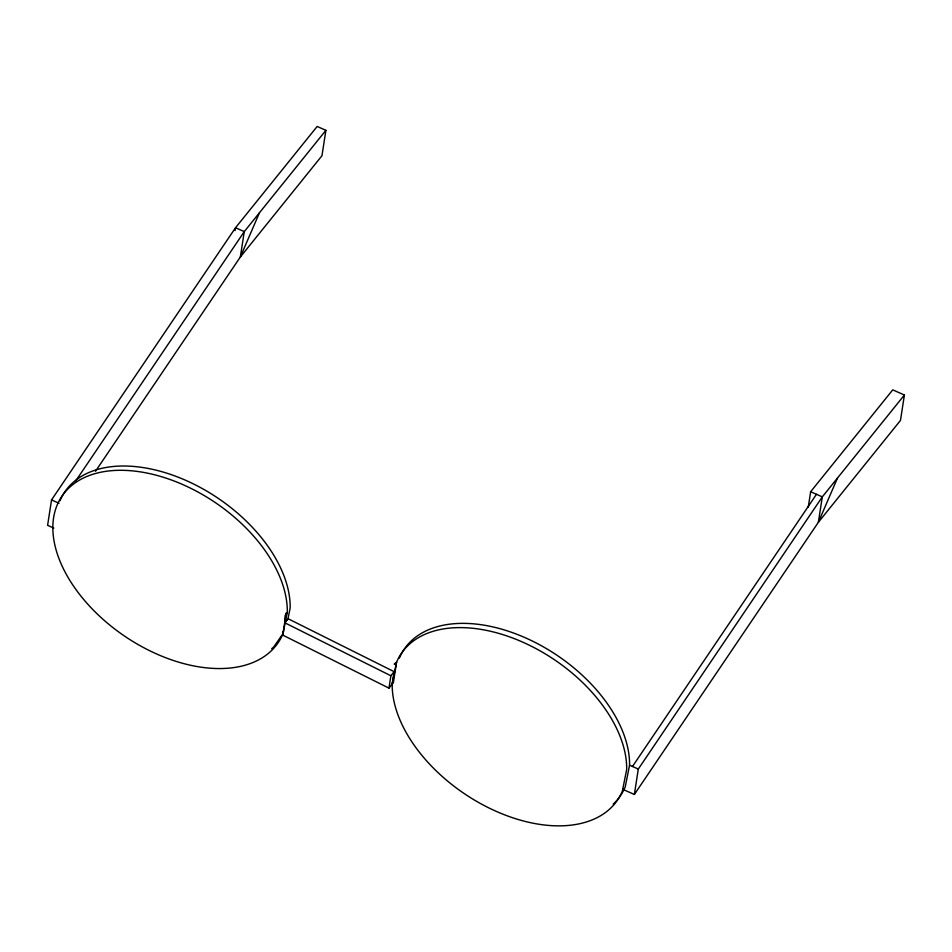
<?xml version="1.0" encoding="UTF-8"?>
<svg xmlns="http://www.w3.org/2000/svg" width="952" height="952" viewBox="0 0 952 952"><rect width="100%" height="100%" fill="white"/><g stroke="black" fill="none" stroke-linecap="round" stroke-linejoin="round"><path stroke-width="1.43" d="M95.474 471.311L240.332 257.016L321.966 155.723L325.893 130.329L317.159 126.461L235.525 227.742L51.527 499.931L47.6 525.337L53.847 528.086M235.096 230.574L235.525 227.742L244.271 231.61L240.332 257.016L259.48 212.736M282.97 633.794L286.183 613.017L287.04 613.409L282.97 633.794A130.602 80.718 34.1 0 1 93.677 610.446A130.602 80.718 34.1 0 1 121.677 470.3A130.602 80.718 34.1 0 1 287.302 612.1L285.588 615.527M283.506 631.057L282.875 635.174L388.963 688.129L392.188 684.024L396.52 662.33A130.602 80.718 34.1 0 1 526.039 643.647A130.602 80.718 34.1 0 1 626.69 769.442L622.358 791.136A130.602 80.718 34.1 0 1 492.838 809.819A130.602 80.718 34.1 0 1 392.188 684.024L394.104 671.66L288.004 618.693L290.17 607.852A130.602 80.718 34.1 0 0 189.531 482.057A130.602 80.718 34.1 0 0 60 500.74M388.963 688.129L390.879 675.765L394.104 671.66M396.52 662.33L395.068 664.448L394.211 664.068L396.52 662.33L393.307 683.108L392.45 682.727M622.727 789.303L634.377 794.456L638.304 769.061L822.302 496.873L904.4 395.009L892.75 389.856L810.652 491.72L808.248 507.249M904.4 395.009L900.473 420.415L818.375 522.279L634.377 794.456M399.4 658.082A130.602 80.718 34.1 0 1 528.919 639.399A130.602 80.718 34.1 0 1 629.569 765.194L625.238 786.887A130.602 80.718 34.1 0 1 613.207 804.178M837.51 477.999L818.375 522.279L822.302 496.873L810.652 491.72M75.256 481.629L244.271 231.61L325.893 130.329M632.485 766.479L816.471 494.302M282.006 635.055L273.807 646.836A130.602 80.718 34.1 0 1 271.677 648.74M287.04 613.409L285.183 615.349L285.136 622.953L390.879 675.765M51.527 499.931L59.024 503.239M629.569 765.194L638.304 769.061M288.004 618.693L284.791 622.798L288.004 618.693"/></g></svg>
